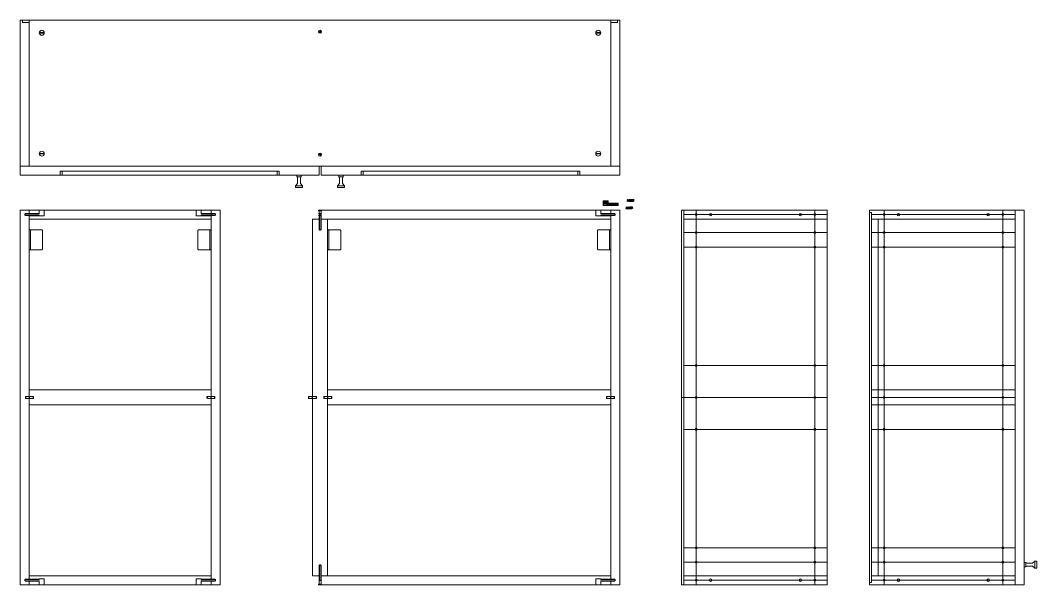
# Model space of a CAD drawing. Header units: centimetres. Extents: x -752 to 647, y -388 to 607.
# Drawn here: x -502.9 to -299.4, y -78.4 to 34.6 of the extents above; entities that cross this region are included whole.
import ezdxf

# ---------------------------------------------------------------- set-up
doc = ezdxf.new("R2010")
doc.units = ezdxf.units.CM
doc.header["$MEASUREMENT"] = 0
for name, color, linetype, lineweight in [('0_Num_Penna__6', 6, 'Continuous', 18), ('A-FURN_Num_Penna__251_Num_Penna__251_Num_Penna__2_Num_Penna__251_Num_Penna__251_Num_Penna__251_Num_Penna__251_Num_Penna__251_Num_Penna__251_Num_Penna__251_Num_Penna__251_Num_Penna__3_Num_Penna__3_Num_Penna__3_Num_Penna__3', 3, 'Continuous', 18), ('A-FURN_Num_Penna__252_Num_Penna__252_Num_Penna__3_Num_Penna__252_Num_Penna__252_Num_Penna__252_Num_Penna__252_Num_Penna__252_Num_Penna__252_Num_Penna__252_Num_Penna__252_Num_Penna__252_Num_Penna__252_Num_Penna__252_Num_Penna__3', 3, 'Continuous', 18), ('A-FURN_Num_Penna__252_Num_Penna__252_Num_Penna__3_Num_Penna__252_Num_Penna__252_Num_Penna__252_Num_Penna__252_Num_Penna__252_Num_Penna__252_Num_Penna__252_Num_Penna__252_Num_Penna__252_Num_Penna__252_Num_Penna__252_Num_Penna__5', 5, 'Continuous', 18), ('A-FURN_Num_Penna__252_Num_Penna__252_Num_Penna__3_Num_Penna__252_Num_Penna__252_Num_Penna__252_Num_Penna__252_Num_Penna__252_Num_Penna__252_Num_Penna__252_Num_Penna__252_Num_Penna__252_Num_Penna__252_Num_Penna__252_Num_Penna__6', 6, 'Continuous', 18), ('A-FURN_Num_Penna__252_Num_Penna__252_Num_Penna__3_Num_Penna__252_Num_Penna__252_Num_Penna__252_Num_Penna__252_Num_Penna__252_Num_Penna__252_Num_Penna__252_Num_Penna__252_Num_Penna__252_Num_Penna__252_Num_Penna__6_Num_Penna__6', 6, 'Continuous', 18), ('A-SECT-PATT_Num_Penna__6_Num_Penna__6_Num_Penna__6_Num_Penna__6_Num_Penna__6_Num_Penna__6_Num_Penna__6_Num_Penna__6_Num_Penna__6_Num_Penna__6_Num_Penna__6_Num_Penna__3_Num_Penna__3_Num_Penna__3', 3, 'Continuous', 18), ('A-SECT-PATT_Num_Penna__6_Num_Penna__6_Num_Penna__6_Num_Penna__6_Num_Penna__6_Num_Penna__6_Num_Penna__6_Num_Penna__6_Num_Penna__6_Num_Penna__6_Num_Penna__6_Num_Penna__6_Num_Penna__6_Num_Penna__6', 6, 'Continuous', 18), ('A-SECT-PATT_Num_Penna__6_Num_Penna__6_Num_Penna__6_Num_Penna__6_Num_Penna__6_Num_Penna__6_Num_Penna__6_Num_Penna__6_Num_Penna__6_Num_Penna__6_Num_Penna__6_Num_Penna__6_Num_Penna__6_Num_Penna__9', 9, 'Continuous', 18), ('INFO_Num_Penna__2_Num_Penna__2_Num_Penna__2_Num_Penna__2_Num_Penna__5', 5, 'Continuous', 18), ('PDF10_Solid Fills_Num_Penna__5_Num_Penna__5_Num_Penna__5_Num_Penna__5_Num_Penna__5_Num_Penna__5_Num_Penna__5_Num_Penna__5', 5, 'Continuous', 18), ('PDF16_Geometry_Num_Penna__5_Num_Penna__5_Num_Penna__5_Num_Penna__5_Num_Penna__5_Num_Penna__5_Num_Penna__5_Num_Penna__5_Num_Penna__5_Num_Penna__5_Num_Penna__5_Num_Penna__5_Num_Penna__5_Num_Penna__5', 5, 'Continuous', 18), ('PDF16_Geometry_Num_Penna__6_Num_Penna__6_Num_Penna__3_Num_Penna__3_Num_Penna__3_Num_Penna__3_Num_Penna__3_Num_Penna__3_Num_Penna__3_Num_Penna__3_Num_Penna__3_Num_Penna__3_Num_Penna__3_Num_Penna__3', 3, 'Continuous', 18), ('PDF16_Geometry_Num_Penna__6_Num_Penna__6_Num_Penna__6_Num_Penna__3_Num_Penna__3_Num_Penna__3_Num_Penna__3_Num_Penna__3_Num_Penna__9_Num_Penna__9_Num_Penna__9_Num_Penna__9_Num_Penna__9_Num_Penna__9', 9, 'Continuous', 18), ('PDF16_Geometry_Num_Penna__6_Num_Penna__6_Num_Penna__6_Num_Penna__6_Num_Penna__6_Num_Penna__6_Num_Penna__6_Num_Penna__6_Num_Penna__6_Num_Penna__6_Num_Penna__6_Num_Penna__6_Num_Penna__6_Num_Penna__6', 6, 'Continuous', 18), ('PDF22_Geometry_Num_Penna__1_Num_Penna__255_Num_Penna__255_Num_Penna__255_Num_Penna__6', 6, 'Continuous', 18), ('PDF22_Geometry_Num_Penna__1_Num_Penna__255_Num_Penna__3_Num_Penna__3_Num_Penna__3', 3, 'Continuous', 18), ('PDF22_Geometry_Num_Penna__1_Num_Penna__255_Num_Penna__3_Num_Penna__3_Num_Penna__6', 6, 'Continuous', 18), ('PDF22_Geometry_Num_Penna__1_Num_Penna__255_Num_Penna__5_Num_Penna__5_Num_Penna__5', 5, 'Continuous', 18), ('PDF2_Geometry_Num_Penna__7_Num_Penna__7_Num_Penna__7_Num_Penna__7_Num_Penna__7_Num_Penna__7_Num_Penna__7_Num_Penna__5', 5, 'Continuous', 18), ('PDF2_Geometry_Num_Penna__7_Num_Penna__7_Num_Penna__7_Num_Penna__7_Num_Penna__7_Num_Penna__7_Num_Penna__7_Num_Penna__6', 6, 'Continuous', 18), ('PDF_Geometry_Num_Penna__7_Num_Penna__7_Num_Penna__3_Num_Penna__6_Num_Penna__6_Num_Penna__6_Num_Penna__6_Num_Penna__6_Num_Penna__6_Num_Penna__6_Num_Penna__6_Num_Penna__6_Num_Penna__6_Num_Penna__6', 6, 'Continuous', 18), ('VITE_Num_Penna__5', 5, 'Continuous', 18), ('VITE_Num_Penna__6', 6, 'Continuous', 18), ('viti_Num_Penna__5', 5, 'Continuous', 18), ('viti_Num_Penna__6', 6, 'Continuous', 18)]:
    doc.layers.add(name, color=color, linetype=linetype, lineweight=lineweight)

msp = doc.modelspace()

# ---------------------------------------------------------------- linework, layer by layer
at = {"layer": '0_Num_Penna__6', "color": 6, "linetype": 'Continuous', "lineweight": 18}
for p, q in [((-386.16, -1.95), (-386.16, -1.51)), ((-386.16, -2.47), (-386.16, -1.95)), ((-385.16, -1.51), (-385.16, -1.98)), ((-383.16, -1.98), (-385.16, -1.98)), ((-501.06, -4.05), (-499.06, -4.05)), ((-499.06, -4.05), (-499.06, -3.38)), ((-498.06, -4.54), (-498.06, -3.38)), ((-467.66, -4.54), (-467.66, -3.38)), ((-466.66, -4.05), (-466.66, -3.38)), ((-464.66, -4.05), (-466.66, -4.05)), ((-387.66, -4.54), (-387.66, -3.38)), ((-386.66, -4.05), (-386.66, -3.38)), ((-384.66, -4.05), (-386.66, -4.05)), ((-385.16, -2.47), (-386.16, -2.47)), ((-499.06, -4.54), (-499.06, -4.51)), ((-499.06, -4.54), (-498.06, -4.54)), ((-466.66, -4.54), (-467.66, -4.54)), ((-466.66, -4.54), (-466.66, -4.51)), ((-386.66, -4.54), (-387.66, -4.54)), ((-386.66, -4.54), (-386.66, -4.51)), ((-499.06, -77.22), (-498.06, -77.22)), ((-499.06, -77.22), (-499.06, -77.25)), ((-498.06, -77.22), (-498.06, -78.38)), ((-466.66, -77.22), (-467.66, -77.22)), ((-467.66, -77.22), (-467.66, -78.38)), ((-466.66, -77.22), (-466.66, -77.25)), ((-386.66, -77.22), (-387.66, -77.22)), ((-387.66, -77.22), (-387.66, -78.38)), ((-386.66, -77.22), (-386.66, -77.25)), ((-501.06, -77.71), (-499.06, -77.71)), ((-499.06, -77.71), (-499.06, -78.38)), ((-464.66, -77.71), (-466.66, -77.71)), ((-466.66, -77.71), (-466.66, -78.38)), ((-384.66, -77.71), (-386.66, -77.71)), ((-386.66, -77.71), (-386.66, -78.38))]:
    msp.add_line(p, q, dxfattribs=at)
at = {"layer": 'A-FURN_Num_Penna__251_Num_Penna__251_Num_Penna__2_Num_Penna__251_Num_Penna__251_Num_Penna__251_Num_Penna__251_Num_Penna__251_Num_Penna__251_Num_Penna__251_Num_Penna__251_Num_Penna__3_Num_Penna__3_Num_Penna__3_Num_Penna__3', "color": 3, "linetype": 'Continuous', "lineweight": 18}
for p, q in [((-494.86, 3.62), (-494.46, 3.62)), ((-451.46, 3.62), (-451.06, 3.62)), ((-434.66, 3.62), (-434.26, 3.62)), ((-391.26, 3.62), (-390.86, 3.62))]:
    msp.add_line(p, q, dxfattribs=at)
at = {"layer": 'A-FURN_Num_Penna__252_Num_Penna__252_Num_Penna__3_Num_Penna__252_Num_Penna__252_Num_Penna__252_Num_Penna__252_Num_Penna__252_Num_Penna__252_Num_Penna__252_Num_Penna__252_Num_Penna__252_Num_Penna__252_Num_Penna__252_Num_Penna__3', "color": 3, "linetype": 'Continuous', "lineweight": 18}
for p, q in [((-442.56, -4.08), (-443.16, -4.08)), ((-442.56, -4.48), (-443.16, -4.48))]:
    msp.add_line(p, q, dxfattribs=at)
at = {"layer": 'A-FURN_Num_Penna__252_Num_Penna__252_Num_Penna__3_Num_Penna__252_Num_Penna__252_Num_Penna__252_Num_Penna__252_Num_Penna__252_Num_Penna__252_Num_Penna__252_Num_Penna__252_Num_Penna__252_Num_Penna__252_Num_Penna__252_Num_Penna__5', "color": 5, "linetype": 'Continuous', "lineweight": 18}
for p, q in [((-381.33, -1.32), (-381.42, -1.58)), ((-381.31, -1.58), (-381.23, -1.32)), ((-381.2, -1.32), (-381.28, -1.58)), ((-381.17, -1.58), (-381.09, -1.32)), ((-381.06, -1.32), (-381.14, -1.58)), ((-381.04, -1.58), (-380.96, -1.32)), ((-380.93, -1.32), (-381.01, -1.58)), ((-380.9, -1.58), (-380.82, -1.32)), ((-380.79, -1.32), (-380.87, -1.58)), ((-380.77, -1.58), (-380.69, -1.32)), ((-380.66, -1.32), (-380.74, -1.58)), ((-380.63, -1.58), (-380.55, -1.32)), ((-380.52, -1.32), (-380.6, -1.58)), ((-380.5, -1.58), (-380.42, -1.32)), ((-380.39, -1.32), (-380.47, -1.58)), ((-380.36, -1.58), (-380.28, -1.32)), ((-380.25, -1.32), (-380.33, -1.58)), ((-380.23, -1.58), (-380.15, -1.32)), ((-380.12, -1.32), (-380.2, -1.58)), ((-442.56, -3.38), (-443.16, -3.38)), ((-442.65, -3.5), (-443.06, -3.5)), ((-385, -2.08), (-385, -2.34)), ((-383.32, -2.08), (-383.32, -2.34)), ((-381.57, -2.8), (-381.65, -3.06)), ((-381.54, -3.06), (-381.46, -2.8)), ((-381.43, -2.8), (-381.51, -3.06)), ((-381.41, -3.06), (-381.33, -2.8)), ((-381.3, -2.8), (-381.38, -3.06)), ((-381.27, -3.06), (-381.19, -2.8)), ((-381.16, -2.8), (-381.24, -3.06)), ((-381.14, -3.06), (-381.06, -2.8)), ((-381.03, -2.8), (-381.11, -3.06)), ((-381, -3.06), (-380.92, -2.8)), ((-380.89, -2.8), (-380.97, -3.06)), ((-380.87, -3.06), (-380.79, -2.8)), ((-380.76, -2.8), (-380.84, -3.06)), ((-380.73, -3.06), (-380.65, -2.8)), ((-380.62, -2.8), (-380.7, -3.06)), ((-380.6, -3.06), (-380.52, -2.8)), ((-380.49, -2.8), (-380.57, -3.06)), ((-380.46, -3.06), (-380.38, -2.8)), ((-380.35, -2.8), (-380.43, -3.06)), ((-501.06, -4.08), (-501.06, -4.15)), ((-501.06, -4.41), (-501.06, -4.48)), ((-464.66, -4.08), (-464.66, -4.15)), ((-464.66, -4.41), (-464.66, -4.48)), ((-442.65, -4.22), (-443.06, -4.22)), ((-442.99, -4.42), (-442.99, -7.31)), ((-442.73, -7.31), (-442.73, -4.42)), ((-384.66, -4.08), (-384.66, -4.15)), ((-384.66, -4.41), (-384.66, -4.48)), ((-442.73, -7.31), (-442.99, -7.31)), ((-442.99, -77.34), (-442.99, -74.45)), ((-442.73, -74.45), (-442.99, -74.45)), ((-442.73, -74.45), (-442.73, -77.34)), ((-501.06, -77.35), (-501.06, -77.28)), ((-464.66, -77.35), (-464.66, -77.28)), ((-384.66, -77.35), (-384.66, -77.28)), ((-501.06, -77.68), (-501.06, -77.61)), ((-499.06, -78.38), (-498.06, -78.38)), ((-464.66, -77.68), (-464.66, -77.61)), ((-442.56, -78.38), (-443.16, -78.38)), ((-442.65, -77.54), (-443.06, -77.54)), ((-442.65, -78.26), (-443.06, -78.26)), ((-384.66, -77.68), (-384.66, -77.61))]:
    msp.add_line(p, q, dxfattribs=at)
for centre in [(-364.66, -4.28), (-346.71, -4.28), (-327.05, -4.28), (-309.1, -4.28), (-364.66, -77.48), (-346.71, -77.48), (-327.05, -77.48), (-309.1, -77.48)]:
    msp.add_circle(centre, 0.25, dxfattribs=at)
at = {"layer": 'A-FURN_Num_Penna__252_Num_Penna__252_Num_Penna__3_Num_Penna__252_Num_Penna__252_Num_Penna__252_Num_Penna__252_Num_Penna__252_Num_Penna__252_Num_Penna__252_Num_Penna__252_Num_Penna__252_Num_Penna__252_Num_Penna__252_Num_Penna__6', "color": 6, "linetype": 'Continuous', "lineweight": 18}
for p, q in [((-381.36, -1.32), (-381.34, -1.25)), ((-381.32, -1.27), (-381.33, -1.32)), ((-381.33, -1.64), (-381.31, -1.58)), ((-381.28, -1.58), (-381.3, -1.64)), ((-381.23, -1.32), (-381.21, -1.25)), ((-381.18, -1.27), (-381.2, -1.32)), ((-381.19, -1.64), (-381.17, -1.58)), ((-381.14, -1.58), (-381.16, -1.64)), ((-381.09, -1.32), (-381.07, -1.25)), ((-381.05, -1.27), (-381.06, -1.32)), ((-381.06, -1.64), (-381.04, -1.58)), ((-381.01, -1.58), (-381.03, -1.64)), ((-380.11, -1.65), (-381.01, -1.65)), ((-380.11, -1.65), (-381.01, -1.65)), ((-380.96, -1.32), (-380.94, -1.25)), ((-380.93, -1.18), (-380.93, -1.68)), ((-380.91, -1.27), (-380.93, -1.32)), ((-380.03, -1.45), (-380.93, -1.45)), ((-380.92, -1.64), (-380.9, -1.58)), ((-380.87, -1.58), (-380.89, -1.64)), ((-379.99, -1.25), (-380.88, -1.25)), ((-380.82, -1.32), (-380.8, -1.25)), ((-380.78, -1.27), (-380.79, -1.32)), ((-380.79, -1.64), (-380.77, -1.58)), ((-380.74, -1.58), (-380.76, -1.64)), ((-380.69, -1.32), (-380.67, -1.25)), ((-380.64, -1.27), (-380.66, -1.32)), ((-380.65, -1.64), (-380.63, -1.58)), ((-380.6, -1.58), (-380.62, -1.64)), ((-380.55, -1.32), (-380.53, -1.25)), ((-380.51, -1.27), (-380.52, -1.32)), ((-380.52, -1.64), (-380.5, -1.58)), ((-380.47, -1.58), (-380.49, -1.64)), ((-380.42, -1.32), (-380.4, -1.25)), ((-380.37, -1.27), (-380.39, -1.32)), ((-380.38, -1.64), (-380.36, -1.58)), ((-380.33, -1.58), (-380.35, -1.64)), ((-380.28, -1.32), (-380.26, -1.25)), ((-380.24, -1.27), (-380.25, -1.32)), ((-380.25, -1.64), (-380.23, -1.58)), ((-380.2, -1.58), (-380.22, -1.64)), ((-380.15, -1.32), (-380.12, -1.25)), ((-380.1, -1.27), (-380.12, -1.32)), ((-443.16, -3.5), (-443.16, -3.38)), ((-443.16, -3.5), (-443.06, -3.5)), ((-443.06, -3.5), (-443.06, -7.31)), ((-442.65, -3.5), (-442.56, -3.5)), ((-442.65, -3.5), (-442.65, -7.31)), ((-442.56, -3.38), (-442.56, -3.5)), ((-385.16, -2.44), (-385.16, -2.47)), ((-381.6, -2.8), (-381.58, -2.73)), ((-381.55, -2.75), (-381.57, -2.8)), ((-381.56, -3.12), (-381.54, -3.06)), ((-381.51, -3.06), (-381.53, -3.12)), ((-381.46, -2.8), (-381.44, -2.73)), ((-381.42, -2.75), (-381.43, -2.8)), ((-381.43, -3.12), (-381.41, -3.06)), ((-381.38, -3.06), (-381.4, -3.12)), ((-381.33, -2.8), (-381.31, -2.73)), ((-381.28, -2.75), (-381.3, -2.8)), ((-381.29, -3.12), (-381.27, -3.06)), ((-381.24, -3.06), (-381.26, -3.12)), ((-381.19, -2.8), (-381.17, -2.73)), ((-381.15, -2.75), (-381.16, -2.8)), ((-381.16, -3.12), (-381.14, -3.06)), ((-381.11, -3.06), (-381.13, -3.12)), ((-381.06, -2.8), (-381.04, -2.73)), ((-381.01, -2.75), (-381.03, -2.8)), ((-381.02, -3.12), (-381, -3.06)), ((-380.97, -3.06), (-380.99, -3.12)), ((-380.92, -2.8), (-380.9, -2.73)), ((-380.88, -2.75), (-380.89, -2.8)), ((-380.89, -3.12), (-380.87, -3.06)), ((-380.84, -3.06), (-380.86, -3.12)), ((-380.79, -2.8), (-380.77, -2.73)), ((-380.74, -2.75), (-380.76, -2.8)), ((-380.75, -3.12), (-380.73, -3.06)), ((-380.7, -3.06), (-380.72, -3.12)), ((-380.65, -2.8), (-380.63, -2.73)), ((-380.61, -2.75), (-380.62, -2.8)), ((-380.62, -3.12), (-380.6, -3.06)), ((-380.57, -3.06), (-380.59, -3.12)), ((-380.52, -2.8), (-380.49, -2.73)), ((-380.47, -2.75), (-380.49, -2.8)), ((-380.48, -3.12), (-380.46, -3.06)), ((-380.43, -3.06), (-380.45, -3.12)), ((-380.38, -2.8), (-380.36, -2.73)), ((-380.34, -2.75), (-380.35, -2.8)), ((-501.06, -4.08), (-501.89, -4.08)), ((-501.89, -4.08), (-501.89, -4.15)), ((-501.89, -4.48), (-501.89, -4.41)), ((-501.06, -4.48), (-501.89, -4.48)), ((-464.66, -4.08), (-463.83, -4.08)), ((-464.66, -4.48), (-463.83, -4.48)), ((-463.83, -4.08), (-463.83, -4.15)), ((-463.83, -4.48), (-463.83, -4.41)), ((-384.66, -4.08), (-383.83, -4.08)), ((-384.66, -4.48), (-383.83, -4.48)), ((-383.83, -4.08), (-383.83, -4.15)), ((-383.83, -4.48), (-383.83, -4.41)), ((-442.99, -7.31), (-443.06, -7.31)), ((-442.65, -7.31), (-442.73, -7.31)), ((-442.99, -74.45), (-443.06, -74.45)), ((-443.06, -78.26), (-443.06, -74.45)), ((-442.65, -74.45), (-442.73, -74.45)), ((-442.65, -78.26), (-442.65, -74.45)), ((-501.06, -77.28), (-501.89, -77.28)), ((-501.89, -77.28), (-501.89, -77.35)), ((-464.66, -77.28), (-463.83, -77.28)), ((-463.83, -77.28), (-463.83, -77.35)), ((-384.66, -77.28), (-383.83, -77.28)), ((-383.83, -77.28), (-383.83, -77.35)), ((-501.89, -77.68), (-501.89, -77.61)), ((-501.06, -77.68), (-501.89, -77.68)), ((-464.66, -77.68), (-463.83, -77.68)), ((-463.83, -77.68), (-463.83, -77.61)), ((-443.16, -78.26), (-443.06, -78.26)), ((-443.16, -78.26), (-443.16, -78.38)), ((-442.65, -78.26), (-442.56, -78.26)), ((-442.56, -78.38), (-442.56, -78.26)), ((-384.66, -77.68), (-383.83, -77.68)), ((-383.83, -77.68), (-383.83, -77.61))]:
    msp.add_line(p, q, dxfattribs=at)
at = {"layer": 'A-FURN_Num_Penna__252_Num_Penna__252_Num_Penna__3_Num_Penna__252_Num_Penna__252_Num_Penna__252_Num_Penna__252_Num_Penna__252_Num_Penna__252_Num_Penna__252_Num_Penna__252_Num_Penna__252_Num_Penna__252_Num_Penna__6_Num_Penna__6', "color": 6, "linetype": 'Continuous', "lineweight": 18}
for p, q in [((-444.36, -5.18), (-444.36, -40.64)), ((-441.36, -5.18), (-441.36, -40.64)), ((-444.36, -41.12), (-444.36, -76.58)), ((-441.36, -41.12), (-441.36, -76.58))]:
    msp.add_line(p, q, dxfattribs=at)
at = {"layer": 'A-SECT-PATT_Num_Penna__6_Num_Penna__6_Num_Penna__6_Num_Penna__6_Num_Penna__6_Num_Penna__6_Num_Penna__6_Num_Penna__6_Num_Penna__6_Num_Penna__6_Num_Penna__6_Num_Penna__3_Num_Penna__3_Num_Penna__3', "color": 3, "linetype": 'Continuous', "lineweight": 18}
for p, q in [((-367.56, -3.38), (-367.56, -78.38)), ((-343.81, -3.38), (-343.81, -78.38)), ((-329.95, -3.38), (-329.95, -78.38)), ((-306.2, -3.38), (-306.2, -78.38))]:
    msp.add_line(p, q, dxfattribs=at)
at = {"layer": 'A-SECT-PATT_Num_Penna__6_Num_Penna__6_Num_Penna__6_Num_Penna__6_Num_Penna__6_Num_Penna__6_Num_Penna__6_Num_Penna__6_Num_Penna__6_Num_Penna__6_Num_Penna__6_Num_Penna__6_Num_Penna__6_Num_Penna__6', "color": 6, "linetype": 'Continuous', "lineweight": 18}
for p, q in [((-494.86, 4.42), (-494.86, 3.62)), ((-494.46, 4.42), (-494.46, 3.62)), ((-451.46, 4.42), (-451.46, 3.62)), ((-451.06, 4.42), (-451.06, 3.62)), ((-434.66, 4.42), (-434.66, 3.62)), ((-434.26, 4.42), (-434.26, 3.62)), ((-391.26, 4.42), (-391.26, 3.62)), ((-390.86, 4.42), (-390.86, 3.62)), ((-464.66, -3.38), (-464.66, -77.28)), ((-462.86, -3.38), (-462.86, -78.38)), ((-370.06, -3.38), (-370.06, -78.38)), ((-332.45, -3.83), (-332.45, -77.93))]:
    msp.add_line(p, q, dxfattribs=at)
at = {"layer": 'A-SECT-PATT_Num_Penna__6_Num_Penna__6_Num_Penna__6_Num_Penna__6_Num_Penna__6_Num_Penna__6_Num_Penna__6_Num_Penna__6_Num_Penna__6_Num_Penna__6_Num_Penna__6_Num_Penna__6_Num_Penna__6_Num_Penna__9', "color": 9, "linetype": 'Continuous', "lineweight": 18}
msp.add_line((-331.1, -5.18), (-331.1, -76.58), dxfattribs=at)
at = {"layer": 'INFO_Num_Penna__2_Num_Penna__2_Num_Penna__2_Num_Penna__2_Num_Penna__5', "color": 5, "linetype": 'Continuous', "lineweight": 18}
for p, q in [((-500.79, -7.33), (-501.06, -7.33)), ((-500.81, -7.47), (-500.81, -11.19)), ((-500.79, -7.33), (-498.55, -7.33)), ((-498.42, -11.19), (-498.42, -7.47)), ((-467.3, -11.19), (-467.3, -7.47)), ((-464.92, -7.33), (-467.17, -7.33)), ((-464.92, -7.33), (-464.66, -7.33)), ((-464.91, -7.47), (-464.91, -11.19)), ((-441.09, -7.33), (-441.36, -7.33)), ((-441.11, -7.47), (-441.11, -11.19)), ((-441.09, -7.33), (-438.85, -7.33)), ((-438.72, -11.19), (-438.72, -7.47)), ((-387.3, -11.19), (-387.3, -7.47)), ((-384.92, -7.33), (-387.17, -7.33)), ((-384.92, -7.33), (-384.66, -7.33)), ((-384.91, -7.47), (-384.91, -11.19)), ((-501.06, -11.33), (-500.79, -11.33)), ((-500.79, -11.33), (-498.55, -11.33)), ((-464.92, -11.33), (-467.17, -11.33)), ((-464.66, -11.33), (-464.92, -11.33)), ((-441.36, -11.33), (-441.09, -11.33)), ((-441.09, -11.33), (-438.85, -11.33)), ((-384.92, -11.33), (-387.17, -11.33)), ((-384.66, -11.33), (-384.92, -11.33))]:
    msp.add_line(p, q, dxfattribs=at)
for centre, start, end in [((-500.95, -7.47), 0.4383, 85.0259), ((-498.56, -7.47), 0.4383, 85.0259), ((-467.16, -7.47), 94.9741, 179.5617), ((-464.77, -7.47), 94.9741, 179.5617), ((-441.25, -7.47), 0.4383, 85.0259), ((-438.86, -7.47), 0.4383, 85.0259), ((-387.16, -7.47), 94.9741, 179.5617), ((-384.77, -7.47), 94.9741, 179.5617), ((-500.95, -11.19), 274.9741, 359.5617), ((-498.56, -11.19), 274.9741, 359.5617), ((-467.16, -11.19), 180.4383, 265.0259), ((-464.77, -11.19), 180.4383, 265.0259), ((-441.25, -11.19), 274.9741, 359.5617), ((-438.86, -11.19), 274.9741, 359.5617), ((-387.16, -11.19), 180.4383, 265.0259), ((-384.77, -11.19), 180.4383, 265.0259)]:
    msp.add_arc(centre, 0.142, start, end, dxfattribs=at)
at = {"layer": 'PDF10_Solid Fills_Num_Penna__5_Num_Penna__5_Num_Penna__5_Num_Penna__5_Num_Penna__5_Num_Penna__5_Num_Penna__5_Num_Penna__5', "color": 5, "linetype": 'Continuous', "lineweight": 18}
for p, q in [((-498.3, 32.17), (-498.81, 32.17)), ((-498.3, 32.07), (-498.81, 32.07)), ((-442.98, 32.32), (-442.91, 32.42)), ((-442.98, 32.32), (-442.91, 32.22)), ((-442.91, 32.42), (-442.8, 32.42)), ((-442.91, 32.22), (-442.8, 32.22)), ((-442.73, 32.32), (-442.8, 32.42)), ((-442.73, 32.32), (-442.8, 32.22)), ((-387.41, 32.17), (-386.9, 32.17)), ((-387.41, 32.07), (-386.9, 32.07)), ((-498.3, 7.97), (-498.81, 7.97)), ((-498.3, 7.87), (-498.81, 7.87)), ((-442.98, 7.72), (-442.91, 7.82)), ((-442.98, 7.72), (-442.91, 7.62)), ((-442.91, 7.82), (-442.8, 7.82)), ((-442.91, 7.62), (-442.8, 7.62)), ((-442.73, 7.72), (-442.8, 7.82)), ((-442.73, 7.72), (-442.8, 7.62)), ((-387.41, 7.97), (-386.9, 7.97)), ((-387.41, 7.87), (-386.9, 7.87))]:
    msp.add_line(p, q, dxfattribs=at)
for centre, radius in [((-498.56, 32.12), 0.5), ((-442.86, 32.32), 0.3), ((-387.16, 32.12), 0.5), ((-498.56, 7.92), 0.5), ((-387.16, 7.92), 0.5), ((-442.86, 7.72), 0.3)]:
    msp.add_circle(centre, radius, dxfattribs=at)
for centre, start, end in [((-498.81, 32.12), 90, 270), ((-498.3, 32.12), 270, 90), ((-387.41, 32.12), 90, 270), ((-386.9, 32.12), 270, 90), ((-498.81, 7.92), 90, 270), ((-498.3, 7.92), 270, 90), ((-387.41, 7.92), 90, 270), ((-386.9, 7.92), 270, 90)]:
    msp.add_arc(centre, 0.05, start, end, dxfattribs=at)
at = {"layer": 'PDF16_Geometry_Num_Penna__5_Num_Penna__5_Num_Penna__5_Num_Penna__5_Num_Penna__5_Num_Penna__5_Num_Penna__5_Num_Penna__5_Num_Penna__5_Num_Penna__5_Num_Penna__5_Num_Penna__5_Num_Penna__5_Num_Penna__5', "color": 5, "linetype": 'Continuous', "lineweight": 18}
for p, q in [((-446.61, 3.62), (-447.51, 3.62)), ((-447.51, 3.25), (-447.51, 3.62)), ((-446.61, 3.25), (-447.51, 3.25)), ((-447.36, 1.95), (-447.36, 3.1)), ((-446.76, 1.95), (-446.76, 3.1)), ((-446.61, 3.25), (-446.61, 3.62)), ((-438.21, 3.62), (-439.11, 3.62)), ((-439.11, 3.25), (-439.11, 3.62)), ((-438.21, 3.25), (-439.11, 3.25)), ((-438.96, 1.95), (-438.96, 3.1)), ((-438.36, 1.95), (-438.36, 3.1)), ((-438.21, 3.25), (-438.21, 3.62)), ((-447.76, 1.51), (-447.36, 1.95)), ((-446.36, 1.51), (-447.76, 1.51)), ((-447.76, 1.12), (-447.76, 1.51)), ((-446.36, 1.12), (-447.76, 1.12)), ((-446.36, 1.51), (-446.76, 1.95)), ((-446.36, 1.12), (-446.36, 1.51)), ((-439.36, 1.51), (-438.96, 1.95)), ((-437.96, 1.51), (-439.36, 1.51)), ((-439.36, 1.12), (-439.36, 1.51)), ((-437.96, 1.12), (-439.36, 1.12)), ((-437.96, 1.51), (-438.36, 1.95)), ((-437.96, 1.12), (-437.96, 1.51)), ((-301.54, -73.93), (-301.9, -73.93)), ((-301.9, -73.93), (-301.9, -74.83)), ((-301.54, -74.83), (-301.9, -74.83)), ((-301.54, -73.93), (-301.54, -74.83)), ((-300.23, -74.08), (-301.39, -74.08)), ((-300.23, -74.68), (-301.39, -74.68)), ((-299.79, -73.68), (-300.23, -74.08)), ((-299.79, -75.08), (-300.23, -74.68)), ((-299.4, -73.68), (-299.79, -73.68)), ((-299.79, -73.68), (-299.79, -75.08)), ((-299.4, -75.08), (-299.79, -75.08)), ((-299.4, -73.68), (-299.4, -75.08))]:
    msp.add_line(p, q, dxfattribs=at)
for centre, start, end in [((-447.51, 3.1), 0, 90), ((-446.61, 3.1), 90, 180), ((-439.11, 3.1), 0, 90), ((-438.21, 3.1), 90, 180), ((-301.39, -73.93), 180, 270), ((-301.39, -74.83), 90, 180)]:
    msp.add_arc(centre, 0.148, start, end, dxfattribs=at)
at = {"layer": 'PDF16_Geometry_Num_Penna__6_Num_Penna__6_Num_Penna__3_Num_Penna__3_Num_Penna__3_Num_Penna__3_Num_Penna__3_Num_Penna__3_Num_Penna__3_Num_Penna__3_Num_Penna__3_Num_Penna__3_Num_Penna__3_Num_Penna__3', "color": 3, "linetype": 'Continuous', "lineweight": 18}
for p, q in [((-502.41, 34.62), (-501.06, 34.62)), ((-384.66, 34.62), (-383.31, 34.62))]:
    msp.add_line(p, q, dxfattribs=at)
at = {"layer": 'PDF16_Geometry_Num_Penna__6_Num_Penna__6_Num_Penna__6_Num_Penna__3_Num_Penna__3_Num_Penna__3_Num_Penna__3_Num_Penna__3_Num_Penna__9_Num_Penna__9_Num_Penna__9_Num_Penna__9_Num_Penna__9_Num_Penna__9', "color": 9, "linetype": 'Continuous', "lineweight": 18}
for p, q in [((-370.06, -4.28), (-341.31, -4.28)), ((-370.06, -5.18), (-341.31, -5.18)), ((-332.45, -4.28), (-303.7, -4.28)), ((-370.06, -7.88), (-341.31, -7.88)), ((-332.45, -7.88), (-303.7, -7.88)), ((-370.06, -10.78), (-341.31, -10.78)), ((-332.45, -10.78), (-303.7, -10.78)), ((-370.06, -70.98), (-341.31, -70.98)), ((-332.45, -70.98), (-303.7, -70.98)), ((-370.06, -73.88), (-341.31, -73.88)), ((-332.45, -73.88), (-303.7, -73.88)), ((-370.06, -76.58), (-341.31, -76.58)), ((-370.06, -77.48), (-341.31, -77.48)), ((-332.45, -77.48), (-303.7, -77.48))]:
    msp.add_line(p, q, dxfattribs=at)
at = {"layer": 'PDF16_Geometry_Num_Penna__6_Num_Penna__6_Num_Penna__6_Num_Penna__6_Num_Penna__6_Num_Penna__6_Num_Penna__6_Num_Penna__6_Num_Penna__6_Num_Penna__6_Num_Penna__6_Num_Penna__6_Num_Penna__6_Num_Penna__6', "color": 6, "linetype": 'Continuous', "lineweight": 18}
for p, q in [((-502.86, 34.62), (-502.41, 34.62)), ((-502.86, 34.62), (-502.86, 3.62)), ((-502.41, 34.62), (-502.41, 34.17)), ((-501.06, 34.62), (-501.06, 5.42)), ((-501.06, 34.62), (-384.66, 34.62)), ((-384.66, 34.62), (-384.66, 5.42)), ((-383.31, 34.62), (-383.31, 34.17)), ((-383.31, 34.62), (-382.86, 34.62)), ((-382.86, 34.62), (-382.86, 3.62)), ((-502.41, 34.17), (-501.06, 34.17)), ((-383.31, 34.17), (-384.66, 34.17)), ((-502.86, 5.42), (-382.86, 5.42)), ((-494.86, 4.42), (-451.06, 4.42)), ((-443.06, 3.62), (-443.06, 5.42)), ((-442.66, 3.62), (-442.66, 5.42)), ((-434.66, 4.42), (-390.86, 4.42)), ((-502.86, 3.62), (-494.86, 3.62)), ((-494.46, 3.62), (-451.46, 3.62)), ((-451.06, 3.62), (-443.06, 3.62)), ((-442.66, 3.62), (-434.66, 3.62)), ((-434.26, 3.62), (-391.26, 3.62)), ((-390.86, 3.62), (-382.86, 3.62)), ((-502.86, -3.38), (-502.86, -78.38)), ((-502.86, -3.38), (-462.86, -3.38)), ((-501.06, -3.38), (-501.06, -4.08)), ((-501.06, -4.05), (-501.06, -4.08)), ((-464.66, -4.05), (-464.66, -4.08)), ((-443.16, -3.38), (-387.66, -3.38)), ((-386.66, -3.38), (-382.86, -3.38)), ((-384.66, -4.05), (-384.66, -4.08)), ((-382.86, -3.38), (-382.86, -78.38)), ((-370.51, -78.38), (-370.51, -3.38)), ((-370.51, -3.38), (-341.31, -3.38)), ((-341.31, -3.38), (-341.31, -78.38)), ((-332.9, -77.93), (-332.9, -3.38)), ((-332.9, -3.38), (-301.9, -3.38)), ((-332.9, -3.83), (-332.9, -3.38)), ((-332.9, -3.83), (-332.45, -3.83)), ((-303.7, -3.38), (-303.7, -78.38)), ((-301.9, -3.38), (-301.9, -78.38)), ((-501.06, -4.48), (-501.06, -40.64)), ((-501.06, -5.18), (-464.66, -5.18)), ((-464.66, -4.48), (-464.66, -4.51)), ((-444.36, -5.18), (-443.06, -5.18)), ((-442.65, -5.18), (-384.66, -5.18)), ((-384.66, -4.48), (-384.66, -4.51)), ((-384.66, -5.18), (-384.66, -40.64)), ((-332.45, -5.18), (-303.7, -5.18)), ((-501.06, -41.12), (-501.06, -77.28)), ((-384.66, -41.12), (-384.66, -77.28)), ((-501.06, -76.58), (-464.66, -76.58)), ((-444.36, -76.58), (-443.06, -76.58)), ((-442.65, -76.58), (-384.66, -76.58)), ((-332.45, -76.58), (-303.7, -76.58)), ((-332.45, -77.93), (-332.45, -76.58)), ((-502.86, -78.38), (-499.06, -78.38)), ((-501.06, -77.71), (-501.06, -77.68)), ((-501.06, -77.68), (-501.06, -78.38)), ((-498.06, -78.38), (-467.66, -78.38)), ((-466.66, -78.38), (-462.86, -78.38)), ((-464.66, -77.71), (-464.66, -77.68)), ((-443.16, -78.38), (-387.66, -78.38)), ((-386.66, -78.38), (-382.86, -78.38)), ((-384.66, -77.71), (-384.66, -77.68)), ((-384.66, -77.71), (-384.66, -78.38)), ((-370.51, -78.38), (-341.31, -78.38)), ((-332.9, -78.38), (-332.9, -77.93)), ((-332.9, -77.93), (-332.45, -77.93)), ((-332.9, -78.38), (-301.9, -78.38))]:
    msp.add_line(p, q, dxfattribs=at)
at = {"layer": 'PDF22_Geometry_Num_Penna__1_Num_Penna__255_Num_Penna__255_Num_Penna__255_Num_Penna__6', "color": 6, "linetype": 'Continuous', "lineweight": 18}
msp.add_line((-464.66, -77.71), (-464.66, -78.38), dxfattribs=at)
at = {"layer": 'PDF22_Geometry_Num_Penna__1_Num_Penna__255_Num_Penna__3_Num_Penna__3_Num_Penna__3', "color": 3, "linetype": 'Continuous', "lineweight": 18}
for p, q in [((-341.31, -34.48), (-370.06, -34.48)), ((-303.7, -34.48), (-332.45, -34.48)), ((-341.31, -40.88), (-370.51, -40.88)), ((-303.7, -40.88), (-332.45, -40.88)), ((-341.31, -47.28), (-370.06, -47.28)), ((-303.7, -47.28), (-332.45, -47.28))]:
    msp.add_line(p, q, dxfattribs=at)
at = {"layer": 'PDF22_Geometry_Num_Penna__1_Num_Penna__255_Num_Penna__3_Num_Penna__3_Num_Penna__6', "color": 6, "linetype": 'Continuous', "lineweight": 18}
for p, q in [((-464.66, -39.38), (-501.06, -39.38)), ((-384.66, -39.38), (-441.36, -39.38)), ((-303.7, -39.38), (-332.45, -39.38)), ((-464.66, -42.38), (-501.06, -42.38)), ((-384.66, -42.38), (-441.36, -42.38)), ((-303.7, -42.38), (-332.45, -42.38))]:
    msp.add_line(p, q, dxfattribs=at)
at = {"layer": 'PDF22_Geometry_Num_Penna__1_Num_Penna__255_Num_Penna__5_Num_Penna__5_Num_Penna__5', "color": 5, "linetype": 'Continuous', "lineweight": 18}
for centre in [(-367.56, -4.28), (-343.81, -4.28), (-329.95, -4.28), (-306.2, -4.28), (-367.56, -7.88), (-343.81, -7.88), (-329.95, -7.88), (-306.2, -7.88), (-367.56, -10.78), (-343.81, -10.78), (-329.95, -10.78), (-306.2, -10.78), (-367.56, -34.48), (-343.81, -34.48), (-329.95, -34.48), (-306.2, -34.48), (-367.56, -40.88), (-343.81, -40.88), (-329.95, -40.88), (-306.2, -40.88), (-367.56, -47.28), (-343.81, -47.28), (-329.95, -47.28), (-306.2, -47.28), (-367.56, -70.98), (-343.81, -70.98), (-329.95, -70.98), (-306.2, -70.98), (-367.56, -73.88), (-343.81, -73.88), (-329.95, -73.88), (-306.2, -73.88), (-367.56, -77.48), (-343.81, -77.48), (-329.95, -77.48), (-306.2, -77.48)]:
    msp.add_circle(centre, 0.2, dxfattribs=at)
at = {"layer": 'PDF2_Geometry_Num_Penna__7_Num_Penna__7_Num_Penna__7_Num_Penna__7_Num_Penna__7_Num_Penna__7_Num_Penna__7_Num_Penna__5', "color": 5, "linetype": 'Continuous', "lineweight": 18, "flags": 128}
for points in [[(-443.06, -4.22), (-443.06, -3.5)], [(-499.06, -4.15), (-501.89, -4.15)], [(-501.89, -4.41), (-499.06, -4.41)], [(-466.66, -4.15), (-463.83, -4.15)], [(-463.83, -4.41), (-466.66, -4.41)], [(-443.06, -4.22), (-442.99, -4.42)], [(-442.65, -4.22), (-442.73, -4.42)], [(-386.66, -4.15), (-383.83, -4.15)], [(-383.83, -4.41), (-386.66, -4.41)], [(-501.89, -77.35), (-499.06, -77.35)], [(-499.06, -77.61), (-501.89, -77.61)], [(-463.83, -77.35), (-466.66, -77.35)], [(-466.66, -77.61), (-463.83, -77.61)], [(-443.06, -77.54), (-442.99, -77.34)], [(-443.06, -77.54), (-443.06, -78.26)], [(-442.65, -77.54), (-442.73, -77.34)], [(-383.83, -77.35), (-386.66, -77.35)], [(-386.66, -77.61), (-383.83, -77.61)]]:
    msp.add_lwpolyline(points, dxfattribs=at)
at = {"layer": 'PDF2_Geometry_Num_Penna__7_Num_Penna__7_Num_Penna__7_Num_Penna__7_Num_Penna__7_Num_Penna__7_Num_Penna__7_Num_Penna__6', "color": 6, "linetype": 'Continuous', "lineweight": 18, "flags": 128}
for points in [[(-381.31, -1.58), (-381.42, -1.58)], [(-381.33, -1.32), (-381.23, -1.32)], [(-381.17, -1.58), (-381.28, -1.58)], [(-381.2, -1.32), (-381.09, -1.32)], [(-381.04, -1.58), (-381.14, -1.58)], [(-381.06, -1.32), (-380.96, -1.32)], [(-380.9, -1.58), (-381.01, -1.58)], [(-380.93, -1.32), (-380.82, -1.32)], [(-380.77, -1.58), (-380.87, -1.58)], [(-380.79, -1.32), (-380.69, -1.32)], [(-380.63, -1.58), (-380.74, -1.58)], [(-380.66, -1.32), (-380.55, -1.32)], [(-380.5, -1.58), (-380.6, -1.58)], [(-380.52, -1.32), (-380.42, -1.32)], [(-380.36, -1.58), (-380.47, -1.58)], [(-380.39, -1.32), (-380.28, -1.32)], [(-380.23, -1.58), (-380.33, -1.58)], [(-380.25, -1.32), (-380.15, -1.32)], [(-381.54, -3.06), (-381.65, -3.06)], [(-381.57, -2.8), (-381.46, -2.8)], [(-381.41, -3.06), (-381.51, -3.06)], [(-381.43, -2.8), (-381.33, -2.8)], [(-381.27, -3.06), (-381.38, -3.06)], [(-381.3, -2.8), (-381.19, -2.8)], [(-381.14, -3.06), (-381.24, -3.06)], [(-381.16, -2.8), (-381.06, -2.8)], [(-381, -3.06), (-381.11, -3.06)], [(-381.03, -2.8), (-380.92, -2.8)], [(-380.87, -3.06), (-380.97, -3.06)], [(-380.89, -2.8), (-380.79, -2.8)], [(-380.73, -3.06), (-380.84, -3.06)], [(-380.76, -2.8), (-380.65, -2.8)], [(-380.6, -3.06), (-380.7, -3.06)], [(-380.62, -2.8), (-380.52, -2.8)], [(-380.46, -3.06), (-380.57, -3.06)], [(-380.49, -2.8), (-380.38, -2.8)]]:
    msp.add_lwpolyline(points, dxfattribs=at)
for points in [[(-381.34, -1.25, -0.19894), (-381.32, -1.27)], [(-381.3, -1.64, -0.198716), (-381.33, -1.64)], [(-381.21, -1.25, -0.199007), (-381.18, -1.27)], [(-381.16, -1.64, -0.199628), (-381.19, -1.64)], [(-381.07, -1.25, -0.198898), (-381.05, -1.27)], [(-381.03, -1.64, -0.198514), (-381.06, -1.64)], [(-380.94, -1.25, -0.198954), (-380.91, -1.27)], [(-380.89, -1.64, -0.199281), (-380.92, -1.64)], [(-380.8, -1.25, -0.19894), (-380.78, -1.27)], [(-380.76, -1.64, -0.198716), (-380.79, -1.64)], [(-380.67, -1.25, -0.199007), (-380.64, -1.27)], [(-380.62, -1.64, -0.199628), (-380.65, -1.64)], [(-380.53, -1.25, -0.198898), (-380.51, -1.27)], [(-380.49, -1.64, -0.198514), (-380.52, -1.64)], [(-380.4, -1.25, -0.198954), (-380.37, -1.27)], [(-380.35, -1.64, -0.199281), (-380.38, -1.64)], [(-380.26, -1.25, -0.19894), (-380.24, -1.27)], [(-380.22, -1.64, -0.198716), (-380.25, -1.64)], [(-380.12, -1.32), (-380.09, -1.32, -0.19953), (-380.07, -1.32, -0.116877), (-380.05, -1.36, -0.162888), (-380.05, -1.53, -0.116832), (-380.07, -1.57, -0.198418), (-380.09, -1.58), (-380.2, -1.58)], [(-380.12, -1.25, -0.199007), (-380.1, -1.27)], [(-381.58, -2.73, -0.19894), (-381.55, -2.75)], [(-381.53, -3.12, -0.198716), (-381.56, -3.12)], [(-381.44, -2.73, -0.199007), (-381.42, -2.75)], [(-381.4, -3.12, -0.199628), (-381.43, -3.12)], [(-381.31, -2.73, -0.198898), (-381.28, -2.75)], [(-381.26, -3.12, -0.198514), (-381.29, -3.12)], [(-381.17, -2.73, -0.198954), (-381.15, -2.75)], [(-381.13, -3.12, -0.199281), (-381.16, -3.12)], [(-381.04, -2.73, -0.19894), (-381.01, -2.75)], [(-380.99, -3.12, -0.198716), (-381.02, -3.12)], [(-380.9, -2.73, -0.199007), (-380.88, -2.75)], [(-380.86, -3.12, -0.199628), (-380.89, -3.12)], [(-380.77, -2.73, -0.198898), (-380.74, -2.75)], [(-380.72, -3.12, -0.198514), (-380.75, -3.12)], [(-380.63, -2.73, -0.198954), (-380.61, -2.75)], [(-380.59, -3.12, -0.199281), (-380.62, -3.12)], [(-380.49, -2.73, -0.19894), (-380.47, -2.75)], [(-380.45, -3.12, -0.198716), (-380.48, -3.12)], [(-380.35, -2.8), (-380.32, -2.8, -0.19953), (-380.31, -2.8, -0.116877), (-380.28, -2.84, -0.162888), (-380.28, -3.01, -0.116832), (-380.31, -3.05, -0.198418), (-380.32, -3.06), (-380.43, -3.06)], [(-380.36, -2.73, -0.199007), (-380.34, -2.75)], [(-501.89, -4.15), (-501.9, -4.15, 0.19953), (-501.92, -4.16, 0.116877), (-501.94, -4.2, 0.162888), (-501.94, -4.37, 0.116832), (-501.92, -4.4, 0.198418), (-501.9, -4.41), (-501.89, -4.41)], [(-463.83, -4.15), (-463.81, -4.15, -0.19953), (-463.8, -4.16, -0.116877), (-463.77, -4.2, -0.162888), (-463.77, -4.37, -0.116832), (-463.8, -4.4, -0.198418), (-463.81, -4.41), (-463.83, -4.41)], [(-383.83, -4.15), (-383.81, -4.15, -0.19953), (-383.8, -4.16, -0.116877), (-383.77, -4.2, -0.162888), (-383.77, -4.37, -0.116832), (-383.8, -4.4, -0.198418), (-383.81, -4.41), (-383.83, -4.41)], [(-442.73, -7.31), (-442.73, -7.33, -0.19953), (-442.73, -7.34, -0.116877), (-442.77, -7.37, -0.162888), (-442.94, -7.37, -0.116832), (-442.98, -7.34, -0.198418), (-442.99, -7.33), (-442.99, -7.31)], [(-442.73, -74.45), (-442.73, -74.44, 0.19953), (-442.73, -74.42, 0.116877), (-442.77, -74.39, 0.162888), (-442.94, -74.39, 0.116832), (-442.98, -74.42, 0.198418), (-442.99, -74.44), (-442.99, -74.45)], [(-501.89, -77.61), (-501.9, -77.61, -0.19953), (-501.92, -77.6, -0.116877), (-501.94, -77.57, -0.162888), (-501.94, -77.4, -0.116832), (-501.92, -77.36, -0.198418), (-501.9, -77.35), (-501.89, -77.35)], [(-463.83, -77.61), (-463.81, -77.61, 0.19953), (-463.8, -77.6, 0.116877), (-463.77, -77.57, 0.162888), (-463.77, -77.4, 0.116832), (-463.8, -77.36, 0.198418), (-463.81, -77.35), (-463.83, -77.35)], [(-383.83, -77.61), (-383.81, -77.61, 0.19953), (-383.8, -77.6, 0.116877), (-383.77, -77.57, 0.162888), (-383.77, -77.4, 0.116832), (-383.8, -77.36, 0.198418), (-383.81, -77.35), (-383.83, -77.35)]]:
    msp.add_lwpolyline(points, format="xyb", dxfattribs=at)
at = {"layer": 'PDF_Geometry_Num_Penna__7_Num_Penna__7_Num_Penna__3_Num_Penna__6_Num_Penna__6_Num_Penna__6_Num_Penna__6_Num_Penna__6_Num_Penna__6_Num_Penna__6_Num_Penna__6_Num_Penna__6_Num_Penna__6_Num_Penna__6', "color": 6, "linetype": 'Continuous', "lineweight": 18}
for p, q in [((-384.66, -3.38), (-384.66, -4.05)), ((-384.66, -4.51), (-384.66, -5.18))]:
    msp.add_line(p, q, dxfattribs=at)
at = {"layer": 'VITE_Num_Penna__5', "color": 5, "linetype": 'Continuous', "lineweight": 18}
for p, q in [((-385.8, -1.57), (-386.16, -1.57)), ((-385.8, -1.95), (-386.16, -1.95)), ((-386.01, -1.57), (-386.01, -1.95)), ((-385.16, -2.03), (-385.84, -2.03)), ((-385.8, -1.95), (-385.8, -1.57)), ((-385.16, -1.57), (-385.76, -1.57)), ((-385.76, -1.95), (-385.76, -1.57)), ((-385.16, -1.95), (-385.76, -1.95)), ((-385.69, -1.65), (-385.69, -1.88)), ((-385.36, -1.65), (-385.69, -1.65)), ((-385.36, -1.88), (-385.69, -1.88)), ((-385.67, -2.39), (-385.67, -2.03)), ((-385.67, -2.03), (-385.5, -2.03)), ((-385.5, -2.03), (-385.5, -2.39)), ((-385.36, -1.65), (-385.36, -1.88)), ((-385.31, -1.57), (-385.31, -1.95)), ((-385.31, -2.03), (-385.31, -2.14)), ((-385.16, -1.98), (-385.16, -2.44)), ((-385, -2.08), (-385.16, -1.98)), ((-385.1, -2.02), (-383.22, -2.01)), ((-383.32, -2.08), (-383.16, -1.98)), ((-383.16, -1.98), (-383.16, -2.44)), ((-499.06, -3.38), (-498.06, -3.38)), ((-499.06, -4.05), (-499.06, -4.15)), ((-466.66, -3.38), (-467.66, -3.38)), ((-466.66, -4.05), (-466.66, -4.15)), ((-386.66, -3.38), (-387.66, -3.38)), ((-386.66, -4.05), (-386.66, -4.15)), ((-385.16, -2.39), (-385.84, -2.39)), ((-385.67, -2.39), (-385.5, -2.39)), ((-385.5, -2.14), (-385.16, -2.14)), ((-385.5, -2.28), (-385.16, -2.28)), ((-385.31, -2.28), (-385.31, -2.39)), ((-385, -2.34), (-385.16, -2.44)), ((-383.23, -2.4), (-385.1, -2.4)), ((-385, -2.08), (-383.32, -2.08)), ((-383.32, -2.13), (-385, -2.13)), ((-385, -2.29), (-383.32, -2.29)), ((-385, -2.34), (-383.32, -2.34)), ((-383.32, -2.34), (-383.16, -2.44)), ((-499.06, -4.41), (-499.06, -4.51)), ((-466.66, -4.41), (-466.66, -4.51)), ((-386.66, -4.41), (-386.66, -4.51)), ((-499.06, -77.35), (-499.06, -77.25)), ((-466.66, -77.35), (-466.66, -77.25)), ((-386.66, -77.35), (-386.66, -77.25)), ((-499.06, -77.71), (-499.06, -77.61)), ((-466.66, -78.38), (-467.66, -78.38)), ((-466.66, -77.71), (-466.66, -77.61)), ((-386.66, -78.38), (-387.66, -78.38)), ((-386.66, -77.71), (-386.66, -77.61))]:
    msp.add_line(p, q, dxfattribs=at)
msp.add_arc((-385.84, -2.21), 0.179, 90, 270, dxfattribs=at)
at = {"layer": 'VITE_Num_Penna__6', "color": 6, "linetype": 'Continuous', "lineweight": 18}
for p, q in [((-385.16, -1.51), (-386.16, -1.51)), ((-385.16, -2.44), (-383.16, -2.44)), ((-499.06, -4.51), (-501.06, -4.51)), ((-466.66, -4.51), (-464.66, -4.51)), ((-386.66, -4.51), (-384.66, -4.51)), ((-499.06, -77.25), (-501.06, -77.25)), ((-466.66, -77.25), (-464.66, -77.25)), ((-386.66, -77.25), (-384.66, -77.25))]:
    msp.add_line(p, q, dxfattribs=at)
at = {"layer": 'viti_Num_Penna__5', "color": 5, "linetype": 'Continuous', "lineweight": 18}
for p, q in [((-501.76, -40.68), (-501.76, -41.08)), ((-501.06, -40.68), (-501.06, -41.08)), ((-500.99, -40.68), (-500.99, -41.08)), ((-500.29, -40.68), (-500.29, -41.08)), ((-465.42, -40.68), (-465.42, -41.08)), ((-464.72, -40.68), (-464.72, -41.08)), ((-464.66, -40.68), (-464.66, -41.08)), ((-463.96, -40.68), (-463.96, -41.08)), ((-445.12, -40.68), (-445.12, -41.08)), ((-444.42, -40.68), (-444.42, -41.08)), ((-444.36, -40.68), (-444.36, -41.08)), ((-443.66, -40.68), (-443.66, -41.08)), ((-442.06, -40.68), (-442.06, -41.08)), ((-441.36, -40.68), (-441.36, -41.08)), ((-441.29, -40.68), (-441.29, -41.08)), ((-440.59, -40.68), (-440.59, -41.08)), ((-385.42, -40.68), (-385.42, -41.08)), ((-384.72, -40.68), (-384.72, -41.08)), ((-384.66, -40.68), (-384.66, -41.08)), ((-383.96, -40.68), (-383.96, -41.08))]:
    msp.add_line(p, q, dxfattribs=at)
at = {"layer": 'viti_Num_Penna__6', "color": 6, "linetype": 'Continuous', "lineweight": 18}
for p, q in [((-501.82, -40.72), (-501.76, -40.68)), ((-501.76, -40.68), (-501.06, -40.68)), ((-501.06, -40.64), (-500.99, -40.64)), ((-501.06, -40.64), (-501.06, -40.68)), ((-500.99, -40.64), (-500.99, -40.68)), ((-500.99, -40.68), (-500.29, -40.68)), ((-500.22, -40.72), (-500.29, -40.68)), ((-465.49, -40.72), (-465.42, -40.68)), ((-465.42, -40.68), (-464.72, -40.68)), ((-464.72, -40.64), (-464.72, -40.68)), ((-464.72, -40.64), (-464.66, -40.64)), ((-464.66, -40.64), (-464.66, -40.68)), ((-464.66, -40.68), (-463.96, -40.68)), ((-463.89, -40.72), (-463.96, -40.68)), ((-445.19, -40.72), (-445.12, -40.68)), ((-445.12, -40.68), (-444.42, -40.68)), ((-444.42, -40.64), (-444.42, -40.68)), ((-444.42, -40.64), (-444.36, -40.64)), ((-444.36, -40.64), (-444.36, -40.68)), ((-444.36, -40.68), (-443.66, -40.68)), ((-443.59, -40.72), (-443.66, -40.68)), ((-442.12, -40.72), (-442.06, -40.68)), ((-442.06, -40.68), (-441.36, -40.68)), ((-441.36, -40.64), (-441.36, -40.68)), ((-441.36, -40.64), (-441.29, -40.64)), ((-441.29, -40.64), (-441.29, -40.68)), ((-441.29, -40.68), (-440.59, -40.68)), ((-440.52, -40.72), (-440.59, -40.68)), ((-385.49, -40.72), (-385.42, -40.68)), ((-385.42, -40.68), (-384.72, -40.68)), ((-384.72, -40.64), (-384.72, -40.68)), ((-384.72, -40.64), (-384.66, -40.64)), ((-384.66, -40.64), (-384.66, -40.68)), ((-384.66, -40.68), (-383.96, -40.68)), ((-383.89, -40.72), (-383.96, -40.68)), ((-501.82, -40.72), (-501.82, -41.04)), ((-501.82, -41.04), (-501.76, -41.08)), ((-501.76, -41.08), (-501.06, -41.08)), ((-501.06, -41.08), (-501.06, -41.12)), ((-501.06, -41.12), (-500.99, -41.12)), ((-500.99, -41.08), (-500.29, -41.08)), ((-500.99, -41.08), (-500.99, -41.12)), ((-500.22, -41.04), (-500.29, -41.08)), ((-500.22, -40.72), (-500.22, -41.04)), ((-465.49, -40.72), (-465.49, -41.04)), ((-465.49, -41.04), (-465.42, -41.08)), ((-465.42, -41.08), (-464.72, -41.08)), ((-464.72, -41.08), (-464.72, -41.12)), ((-464.72, -41.12), (-464.66, -41.12)), ((-464.66, -41.08), (-463.96, -41.08)), ((-464.66, -41.08), (-464.66, -41.12)), ((-463.89, -41.04), (-463.96, -41.08)), ((-463.89, -40.72), (-463.89, -41.04)), ((-445.19, -40.72), (-445.19, -41.04)), ((-445.19, -41.04), (-445.12, -41.08)), ((-445.12, -41.08), (-444.42, -41.08)), ((-444.42, -41.08), (-444.42, -41.12)), ((-444.42, -41.12), (-444.36, -41.12)), ((-444.36, -41.08), (-443.66, -41.08)), ((-444.36, -41.08), (-444.36, -41.12)), ((-443.59, -41.04), (-443.66, -41.08)), ((-443.59, -40.72), (-443.59, -41.04)), ((-442.12, -40.72), (-442.12, -41.04)), ((-442.12, -41.04), (-442.06, -41.08)), ((-442.06, -41.08), (-441.36, -41.08)), ((-441.36, -41.08), (-441.36, -41.12)), ((-441.36, -41.12), (-441.29, -41.12)), ((-441.29, -41.08), (-440.59, -41.08)), ((-441.29, -41.08), (-441.29, -41.12)), ((-440.52, -41.04), (-440.59, -41.08)), ((-440.52, -40.72), (-440.52, -41.04)), ((-385.49, -40.72), (-385.49, -41.04)), ((-385.49, -41.04), (-385.42, -41.08)), ((-385.42, -41.08), (-384.72, -41.08)), ((-384.72, -41.08), (-384.72, -41.12)), ((-384.72, -41.12), (-384.66, -41.12)), ((-384.66, -41.08), (-383.96, -41.08)), ((-384.66, -41.08), (-384.66, -41.12)), ((-383.89, -41.04), (-383.96, -41.08)), ((-383.89, -40.72), (-383.89, -41.04))]:
    msp.add_line(p, q, dxfattribs=at)

doc.saveas('drawing.dxf')
